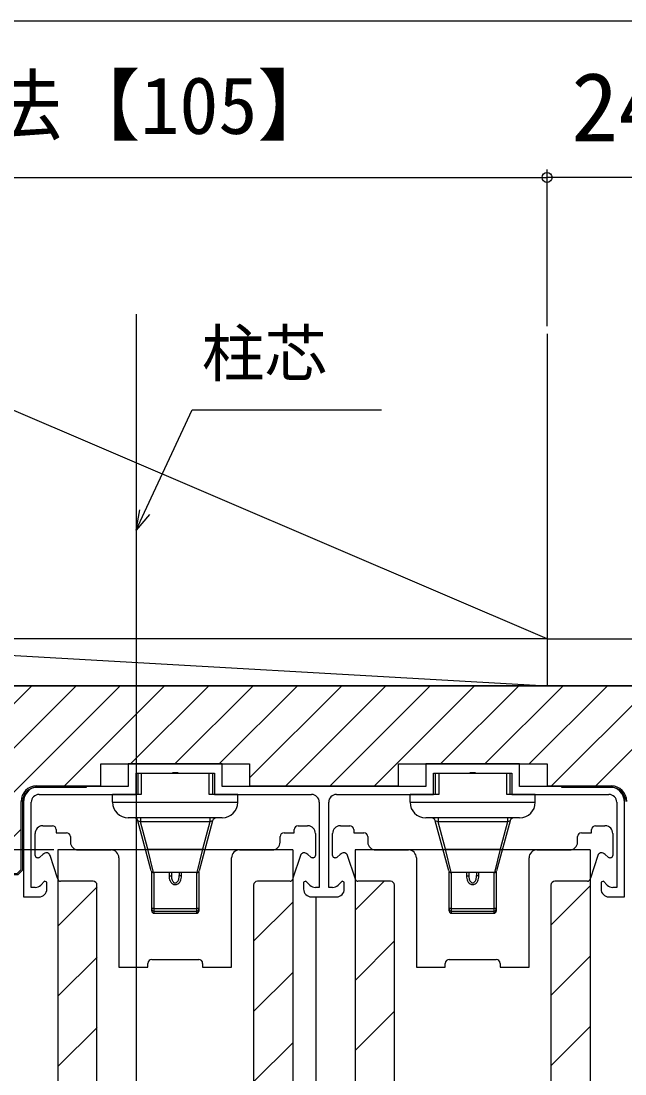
# Model space of a CAD drawing. Units: millimetres, scale not verified. Extents: x -525 to 525, y -783 to 779.
# Drawn here: x -290.7 to -213.5, y 439.6 to 574.2 of the extents above; entities that cross this region are included whole.
import ezdxf
from ezdxf.enums import TextEntityAlignment as Align

# ---------------------------------------------------------------- set-up
doc = ezdxf.new("R2010")
doc.units = ezdxf.units.MM
doc.header["$LTSCALE"] = 4
for name, color, linetype in [('0-3_YKK_11', 7, 'Continuous'), ('0-5_YKK_12', 2, 'Continuous'), ('0-6_YKK_13', 4, 'Continuous'), ('0-8_YKK_D', 6, 'Continuous'), ('0-A_YSS_K', 3, 'Continuous'), ('0-B_YSS_KE', 3, 'Continuous')]:
    doc.layers.add(name, color=color, linetype=linetype)
doc.styles.add('ＭＳ ゴシック', font='')
doc.styles.get('ＭＳ ゴシック').set_extended_font_data('MS Gothic')

msp = doc.modelspace()

# ---------------------------------------------------------------- linework, layer by layer
at = {"layer": '0-3_YKK_11'}
msp.add_line((-253.597, 462.2), (-250.397, 462.2), dxfattribs=at)
for points in [[(-238.997, 476.3), (-264.997, 476.3), (-264.997, 479.2), (-276.997, 479.2), (-276.997, 476.3), (-288.397, 476.3)], [(-288.397, 475.3), (-275.997, 475.3), (-275.997, 478), (-271.455, 478), (-271.272, 478.12), (-270.722, 478.12), (-270.539, 478), (-265.997, 478), (-265.997, 475.3), (-253.597, 475.3)], [(-250.397, 475.3), (-237.997, 475.3), (-237.997, 478), (-233.455, 478), (-233.272, 478.12), (-232.722, 478.12), (-232.539, 478), (-227.997, 478), (-227.997, 475.3), (-215.597, 475.3)], [(-215.597, 476.3), (-226.997, 476.3), (-226.997, 479.2), (-238.997, 479.2), (-238.997, 476.3)], [(-290.397, 474.3), (-290.397, 462.2), (-288.397, 462.2)], [(-288.894, 463.4), (-289.397, 463.4), (-289.397, 474.3)], [(-252.597, 474.3), (-252.597, 463.4), (-253.1, 463.4)], [(-250.894, 463.4), (-251.397, 463.4), (-251.397, 474.3)], [(-215.597, 462.2), (-213.597, 462.2), (-213.597, 474.3)], [(-214.597, 474.3), (-214.597, 463.4), (-215.1, 463.4)], [(-287.397, 463.2), (-287.397, 464.071), (-287.689, 464.191), (-288.187, 463.693)], [(-253.807, 463.693), (-254.305, 464.191), (-254.597, 464.071), (-254.597, 463.2)], [(-249.397, 463.2), (-249.397, 464.071), (-249.689, 464.191), (-250.187, 463.693)], [(-215.807, 463.693), (-216.305, 464.191), (-216.597, 464.071), (-216.597, 463.2)]]:
    msp.add_lwpolyline(points, dxfattribs=at)
for centre, radius, start, end in [((-288.397, 474.3), 2, 90, 180), ((-288.397, 474.3), 1, 90, 180), ((-253.597, 474.3), 1, 360, 90), ((-250.397, 474.3), 1, 90, 180), ((-215.597, 474.3), 2, 0, 90), ((-215.597, 474.3), 1, 0, 90), ((-288.894, 464.4), 1, 270, 315), ((-288.397, 463.2), 1, 270, 360), ((-253.597, 463.2), 1, 180, 270), ((-253.1, 464.4), 1, 225, 270), ((-250.894, 464.4), 1, 270, 315), ((-250.397, 463.2), 1, 270, 360), ((-215.597, 463.2), 1, 180, 270), ((-215.1, 464.4), 1, 225, 270)]:
    msp.add_arc(centre, radius, start, end, dxfattribs=at)
at = {"layer": '0-5_YKK_12'}
for p, q in [((-275.997, 536.7), (-275.997, 139.2)), ((-285.997, 468.2), (-285.997, 312.266)), ((-255.997, 468.2), (-285.997, 468.2)), ((-255.997, 468.2), (-255.997, 312.266)), ((-247.997, 468.2), (-247.997, 312.266)), ((-217.997, 468.2), (-247.997, 468.2)), ((-217.997, 468.2), (-217.997, 312.266)), ((-285.982, 458.467), (-280.981, 463.468)), ((-247.982, 460.547), (-244.328, 464.2)), ((-222.981, 458.606), (-217.997, 463.59)), ((-252.997, 312.266), (-252.997, 462.2)), ((-260.981, 456.527), (-255.997, 461.511)), ((-247.983, 451.565), (-242.981, 456.567)), ((-285.983, 449.486), (-280.981, 454.488)), ((-222.981, 449.626), (-217.997, 454.61)), ((-260.981, 447.547), (-255.997, 452.531)), ((-247.984, 442.584), (-242.981, 447.586)), ((-285.984, 440.505), (-280.981, 445.507)), ((-222.981, 440.646), (-217.997, 445.63)), ((-260.981, 438.567), (-255.997, 443.551))]:
    msp.add_line(p, q, dxfattribs=at)
at = {"layer": '0-6_YKK_13'}
for p, q in [((-275.797, 478), (-275.797, 475.3)), ((-275.797, 478), (-266.197, 478)), ((-275.34, 478), (-275.34, 475.3)), ((-266.654, 475.3), (-266.654, 478)), ((-266.197, 475.3), (-266.197, 478)), ((-237.797, 478), (-237.797, 475.3)), ((-237.797, 478), (-228.197, 478)), ((-237.34, 478), (-237.34, 475.3)), ((-228.654, 475.3), (-228.654, 478)), ((-228.197, 475.3), (-228.197, 478)), ((-278.997, 474.3), (-278.997, 475.3)), ((-275.34, 475.3), (-278.997, 475.3)), ((-262.997, 475.3), (-266.654, 475.3)), ((-262.997, 474.3), (-262.997, 475.3)), ((-240.997, 474.3), (-240.997, 475.3)), ((-237.34, 475.3), (-240.997, 475.3)), ((-224.997, 475.3), (-228.654, 475.3)), ((-224.997, 474.3), (-224.997, 475.3)), ((-278.997, 474.3), (-262.997, 474.3)), ((-240.997, 474.3), (-224.997, 474.3)), ((-287.897, 471.3), (-286.697, 471.3)), ((-264.997, 472.3), (-276.997, 472.3)), ((-274.057, 465.523), (-275.773, 471.93)), ((-275.428, 471.8), (-275.773, 471.93)), ((-275.428, 472.3), (-275.428, 471.8)), ((-274.49, 468.3), (-275.428, 471.8)), ((-266.566, 471.8), (-275.428, 471.8)), ((-266.221, 471.93), (-267.937, 465.523)), ((-266.566, 471.8), (-267.504, 468.3)), ((-266.566, 472.3), (-266.566, 471.8)), ((-266.221, 471.93), (-266.566, 471.8)), ((-255.297, 471.3), (-254.097, 471.3)), ((-249.897, 471.3), (-248.697, 471.3)), ((-226.997, 472.3), (-238.997, 472.3)), ((-236.057, 465.523), (-237.773, 471.93)), ((-237.428, 471.8), (-237.773, 471.93)), ((-237.428, 472.3), (-237.428, 471.8)), ((-236.49, 468.3), (-237.428, 471.8)), ((-228.566, 471.8), (-237.428, 471.8)), ((-228.221, 471.93), (-229.937, 465.523)), ((-228.566, 471.8), (-229.504, 468.3)), ((-228.566, 472.3), (-228.566, 471.8)), ((-228.221, 471.93), (-228.566, 471.8)), ((-217.297, 471.3), (-216.097, 471.3)), ((-288.897, 467.5), (-288.897, 470.3)), ((-286.197, 470.8), (-286.197, 470.4)), ((-286.197, 470.4), (-284.897, 470.4)), ((-257.097, 470.4), (-255.797, 470.4)), ((-255.797, 470.4), (-255.797, 470.8)), ((-253.097, 470.3), (-253.097, 467.5)), ((-250.897, 467.5), (-250.897, 470.3)), ((-248.197, 470.8), (-248.197, 470.4)), ((-248.197, 470.4), (-246.897, 470.4)), ((-219.097, 470.4), (-217.797, 470.4)), ((-217.797, 470.4), (-217.797, 470.8)), ((-215.097, 470.3), (-215.097, 467.5)), ((-284.397, 469.9), (-284.397, 469.2)), ((-257.597, 469.2), (-257.597, 469.9)), ((-246.397, 469.9), (-246.397, 469.2)), ((-219.597, 469.2), (-219.597, 469.9)), ((-287.934, 467.598), (-288.313, 467.273)), ((-287.795, 467.716), (-287.934, 467.598)), ((-287.757, 467.746), (-287.795, 467.716)), ((-286.032, 464.606), (-286.995, 467.495)), ((-283.397, 468.2), (-279.197, 468.2)), ((-274.78, 468.223), (-274.49, 468.3)), ((-273.767, 465.3), (-274.49, 468.3)), ((-274.49, 468.3), (-267.504, 468.3)), ((-267.504, 468.3), (-268.227, 465.3)), ((-267.214, 468.223), (-267.504, 468.3)), ((-262.797, 468.2), (-258.597, 468.2)), ((-254.999, 467.495), (-255.962, 464.606)), ((-254.199, 467.716), (-254.237, 467.746)), ((-254.06, 467.598), (-254.199, 467.716)), ((-253.681, 467.273), (-254.06, 467.598)), ((-249.934, 467.598), (-250.313, 467.273)), ((-249.795, 467.716), (-249.934, 467.598)), ((-249.757, 467.746), (-249.795, 467.716)), ((-248.032, 464.606), (-248.995, 467.495)), ((-245.397, 468.2), (-241.197, 468.2)), ((-236.78, 468.223), (-236.49, 468.3)), ((-235.767, 465.3), (-236.49, 468.3)), ((-236.49, 468.3), (-229.504, 468.3)), ((-229.504, 468.3), (-230.227, 465.3)), ((-229.214, 468.223), (-229.504, 468.3)), ((-224.797, 468.2), (-220.597, 468.2)), ((-216.999, 467.495), (-217.962, 464.606)), ((-216.199, 467.716), (-216.237, 467.746)), ((-216.06, 467.598), (-216.199, 467.716)), ((-215.681, 467.273), (-216.06, 467.598)), ((-288.508, 467.2), (-288.597, 467.2)), ((-253.397, 467.2), (-253.486, 467.2)), ((-250.508, 467.2), (-250.597, 467.2)), ((-215.397, 467.2), (-215.486, 467.2)), ((-285.965, 464.406), (-286.032, 464.606)), ((-273.997, 460.412), (-273.997, 465.409)), ((-268.227, 465.3), (-273.767, 465.3)), ((-273.697, 460.111), (-273.697, 465.3)), ((-271.797, 465.3), (-271.797, 464.885)), ((-271.497, 465.3), (-271.497, 464.922)), ((-270.497, 465.3), (-270.497, 464.922)), ((-270.197, 464.885), (-270.197, 465.3)), ((-268.297, 465.3), (-268.297, 460.111)), ((-267.997, 465.409), (-267.997, 460.412)), ((-255.962, 464.606), (-256.029, 464.406)), ((-247.965, 464.406), (-248.032, 464.606)), ((-235.997, 460.412), (-235.997, 465.409)), ((-230.227, 465.3), (-235.767, 465.3)), ((-235.697, 460.111), (-235.697, 465.3)), ((-233.797, 465.3), (-233.797, 464.885)), ((-233.497, 465.3), (-233.497, 464.922)), ((-232.497, 465.3), (-232.497, 464.922)), ((-232.197, 464.885), (-232.197, 465.3)), ((-230.297, 465.3), (-230.297, 460.111)), ((-229.997, 465.409), (-229.997, 460.412)), ((-217.962, 464.606), (-218.029, 464.406)), ((-281.497, 464.2), (-285.681, 464.2)), ((-260.997, 463.7), (-260.997, 451.6)), ((-256.313, 464.2), (-260.497, 464.2)), ((-243.497, 464.2), (-247.681, 464.2)), ((-222.997, 463.7), (-222.997, 451.6)), ((-218.313, 464.2), (-222.497, 464.2)), ((-273.697, 460.709), (-268.297, 460.709)), ((-235.697, 460.709), (-230.297, 460.709)), ((-273.697, 460.375), (-268.297, 460.375)), ((-273.697, 460.119), (-268.297, 460.119)), ((-273.697, 460.111), (-268.297, 460.111)), ((-235.697, 460.375), (-230.297, 460.375)), ((-235.697, 460.119), (-230.297, 460.119)), ((-235.697, 460.111), (-230.297, 460.111)), ((-273.997, 454.2), (-267.997, 454.2)), ((-235.997, 454.2), (-229.997, 454.2)), ((-274.497, 453.2), (-274.497, 453.7)), ((-267.497, 453.7), (-267.497, 453.2)), ((-236.497, 453.2), (-236.497, 453.7)), ((-229.497, 453.7), (-229.497, 453.2)), ((-260.997, 451.6), (-260.997, 433.4)), ((-222.997, 451.6), (-222.997, 433.4))]:
    msp.add_line(p, q, dxfattribs=at)
for points in [[(-278.197, 467.2), (-278.197, 453.2), (-274.497, 453.2)], [(-267.497, 453.2), (-263.797, 453.2), (-263.797, 467.2)], [(-240.197, 467.2), (-240.197, 453.2), (-236.497, 453.2)], [(-229.497, 453.2), (-225.797, 453.2), (-225.797, 467.2)], [(-271.797, 464.885), (-271.766, 464.885), (-271.736, 464.886), (-271.705, 464.887), (-271.674, 464.888), (-271.644, 464.89), (-271.613, 464.893), (-271.583, 464.896), (-271.553, 464.9), (-271.523, 464.907), (-271.497, 464.922)], [(-271.797, 464.885), (-271.788, 464.716), (-271.76, 464.549), (-271.714, 464.387), (-271.648, 464.232), (-271.56, 464.087), (-271.45, 463.959), (-271.317, 463.856), (-271.163, 463.787), (-270.997, 463.762), (-270.83, 463.787), (-270.677, 463.856), (-270.544, 463.959), (-270.434, 464.087), (-270.346, 464.232), (-270.28, 464.387), (-270.234, 464.549), (-270.206, 464.716), (-270.197, 464.885)], [(-271.497, 464.922), (-271.493, 464.806), (-271.482, 464.691), (-271.462, 464.577), (-271.434, 464.465), (-271.396, 464.356), (-271.347, 464.252), (-271.285, 464.154), (-271.206, 464.07), (-271.109, 464.007), (-270.997, 463.983), (-270.885, 464.007), (-270.788, 464.07), (-270.709, 464.154), (-270.647, 464.252), (-270.598, 464.356), (-270.56, 464.465), (-270.532, 464.577), (-270.512, 464.691), (-270.501, 464.806), (-270.497, 464.922)], [(-270.197, 464.885), (-270.228, 464.885), (-270.258, 464.886), (-270.289, 464.887), (-270.319, 464.888), (-270.35, 464.89), (-270.381, 464.893), (-270.411, 464.896), (-270.441, 464.9), (-270.471, 464.907), (-270.497, 464.922)], [(-233.797, 464.885), (-233.766, 464.885), (-233.736, 464.886), (-233.705, 464.887), (-233.674, 464.888), (-233.644, 464.89), (-233.613, 464.893), (-233.583, 464.896), (-233.553, 464.9), (-233.523, 464.907), (-233.497, 464.922)], [(-233.797, 464.885), (-233.788, 464.716), (-233.76, 464.549), (-233.714, 464.387), (-233.648, 464.232), (-233.56, 464.087), (-233.45, 463.959), (-233.317, 463.856), (-233.163, 463.787), (-232.997, 463.762), (-232.83, 463.787), (-232.677, 463.856), (-232.544, 463.959), (-232.434, 464.087), (-232.346, 464.232), (-232.28, 464.387), (-232.234, 464.549), (-232.206, 464.716), (-232.197, 464.885)], [(-233.497, 464.922), (-233.493, 464.806), (-233.482, 464.691), (-233.462, 464.577), (-233.434, 464.465), (-233.396, 464.356), (-233.347, 464.252), (-233.285, 464.154), (-233.206, 464.07), (-233.109, 464.007), (-232.997, 463.983), (-232.885, 464.007), (-232.788, 464.07), (-232.709, 464.154), (-232.647, 464.252), (-232.598, 464.356), (-232.56, 464.465), (-232.532, 464.577), (-232.512, 464.691), (-232.501, 464.806), (-232.497, 464.922)], [(-232.197, 464.885), (-232.228, 464.885), (-232.258, 464.886), (-232.289, 464.887), (-232.319, 464.888), (-232.35, 464.89), (-232.381, 464.893), (-232.411, 464.896), (-232.441, 464.9), (-232.471, 464.907), (-232.497, 464.922)], [(-280.997, 433.408), (-280.997, 451.6), (-280.997, 463.7)], [(-242.997, 433.408), (-242.997, 451.6), (-242.997, 463.7)], [(-273.697, 460.709), (-273.728, 460.709), (-273.758, 460.708), (-273.789, 460.707), (-273.819, 460.706), (-273.85, 460.704), (-273.881, 460.702), (-273.911, 460.698), (-273.941, 460.694), (-273.971, 460.687), (-273.997, 460.673), (-273.991, 460.614), (-273.974, 460.558), (-273.946, 460.507), (-273.909, 460.462), (-273.863, 460.425), (-273.811, 460.397), (-273.755, 460.381), (-273.697, 460.375)], [(-267.997, 460.673), (-268.023, 460.687), (-268.053, 460.694), (-268.083, 460.698), (-268.113, 460.702), (-268.144, 460.704), (-268.174, 460.706), (-268.205, 460.707), (-268.236, 460.708), (-268.266, 460.709), (-268.297, 460.709)], [(-268.297, 460.375), (-268.239, 460.381), (-268.183, 460.397), (-268.131, 460.425), (-268.085, 460.462), (-268.048, 460.507), (-268.02, 460.558), (-268.003, 460.614), (-267.997, 460.673)], [(-235.697, 460.709), (-235.728, 460.709), (-235.758, 460.708), (-235.789, 460.707), (-235.819, 460.706), (-235.85, 460.704), (-235.881, 460.702), (-235.911, 460.698), (-235.941, 460.694), (-235.971, 460.687), (-235.997, 460.673), (-235.991, 460.614), (-235.974, 460.558), (-235.946, 460.507), (-235.909, 460.462), (-235.863, 460.425), (-235.811, 460.397), (-235.755, 460.381), (-235.697, 460.375)], [(-229.997, 460.673), (-230.023, 460.687), (-230.053, 460.694), (-230.083, 460.698), (-230.113, 460.702), (-230.144, 460.704), (-230.174, 460.706), (-230.205, 460.707), (-230.236, 460.708), (-230.266, 460.709), (-230.297, 460.709)], [(-230.297, 460.375), (-230.239, 460.381), (-230.183, 460.397), (-230.131, 460.425), (-230.085, 460.462), (-230.048, 460.507), (-230.02, 460.558), (-230.003, 460.614), (-229.997, 460.673)], [(-273.997, 460.411), (-273.99, 460.354), (-273.972, 460.299), (-273.944, 460.248), (-273.907, 460.204), (-273.862, 460.168), (-273.81, 460.141), (-273.755, 460.124), (-273.697, 460.119)], [(-267.997, 460.411), (-268.004, 460.354), (-268.021, 460.299), (-268.05, 460.248), (-268.087, 460.204), (-268.132, 460.168), (-268.184, 460.141), (-268.239, 460.124), (-268.297, 460.119)], [(-235.997, 460.411), (-235.99, 460.354), (-235.972, 460.299), (-235.944, 460.248), (-235.907, 460.204), (-235.862, 460.168), (-235.81, 460.141), (-235.755, 460.124), (-235.697, 460.119)], [(-229.997, 460.411), (-230.004, 460.354), (-230.021, 460.299), (-230.05, 460.248), (-230.087, 460.204), (-230.132, 460.168), (-230.184, 460.141), (-230.239, 460.124), (-230.297, 460.119)]]:
    msp.add_lwpolyline(points, dxfattribs=at)
for centre, radius, start, end in [((-276.997, 474.3), 2, 180, 270), ((-264.997, 474.3), 2, 270, 0), ((-238.997, 474.3), 2, 180, 270), ((-226.997, 474.3), 2, 270, 0), ((-287.897, 470.3), 1, 93.6951, 180), ((-287.897, 470.3), 1, 90, 93.6951), ((-286.697, 470.8), 0.5, 0, 90), ((-276.256, 471.8), 0.5, 15, 89.80906), ((-265.738, 471.8), 0.5, 90.67994, 165), ((-255.297, 470.8), 0.5, 90, 180), ((-254.097, 470.3), 1, 86.3049, 90), ((-254.097, 470.3), 1, 0, 86.3049), ((-249.897, 470.3), 1, 93.6951, 180), ((-249.897, 470.3), 1, 90, 93.6951), ((-248.697, 470.8), 0.5, 0, 90), ((-238.256, 471.8), 0.5, 15, 89.80906), ((-227.738, 471.8), 0.5, 90.67994, 165), ((-217.297, 470.8), 0.5, 90, 180), ((-216.097, 470.3), 1, 86.3049, 90), ((-216.097, 470.3), 1, 0, 86.3049), ((-284.897, 469.9), 0.5, 0, 90), ((-257.097, 469.9), 0.5, 90, 180), ((-246.897, 469.9), 0.5, 0, 90), ((-219.097, 469.9), 0.5, 90, 180), ((-283.397, 469.2), 1, 180, 270), ((-258.597, 469.2), 1, 270, 0), ((-245.397, 469.2), 1, 180, 270), ((-220.597, 469.2), 1, 270, 0), ((-288.597, 467.5), 0.3, 180, 270), ((-288.508, 467.5), 0.3, 270, 310.60129), ((-287.469, 467.337), 0.5, 18.43495, 125.07316), ((-279.197, 467.2), 1, 0, 90), ((-262.797, 467.2), 1, 90, 180), ((-254.524, 467.337), 0.5, 54.92684, 161.56505), ((-253.486, 467.5), 0.3, 229.39871, 270), ((-253.397, 467.5), 0.3, 270, 0), ((-250.597, 467.5), 0.3, 180, 270), ((-250.508, 467.5), 0.3, 270, 310.60129), ((-249.469, 467.337), 0.5, 18.43495, 125.07316), ((-241.197, 467.2), 1, 0, 90), ((-224.797, 467.2), 1, 90, 180), ((-216.524, 467.337), 0.5, 54.92684, 161.56505), ((-215.486, 467.5), 0.3, 229.39871, 270), ((-215.397, 467.5), 0.3, 270, 0), ((-273.767, 465.6), 0.3, 195, 270), ((-268.227, 465.6), 0.3, 270, 345), ((-235.767, 465.6), 0.3, 195, 270), ((-230.227, 465.6), 0.3, 270, 345), ((-285.681, 464.5), 0.3, 198.43495, 270), ((-281.497, 463.7), 0.5, 0, 90), ((-260.497, 463.7), 0.5, 90, 180), ((-256.313, 464.5), 0.3, 270, 341.56505), ((-247.681, 464.5), 0.3, 198.43495, 270), ((-243.497, 463.7), 0.5, 0, 90), ((-222.497, 463.7), 0.5, 90, 180), ((-218.313, 464.5), 0.3, 270, 341.56505), ((-273.703, 460.417), 0.294, 180.00014, 180.79402), ((-273.702, 460.417), 0.295, 180.7939, 181.00886), ((-273.697, 460.411), 0.3, 180, 270), ((-268.297, 460.411), 0.3, 270, 0), ((-268.291, 460.417), 0.294, 359.20598, 359.99986), ((-268.292, 460.417), 0.295, 358.99114, 359.2061), ((-235.703, 460.417), 0.294, 180.00014, 180.79402), ((-235.702, 460.417), 0.295, 180.7939, 181.00886), ((-235.697, 460.411), 0.3, 180, 270), ((-230.297, 460.411), 0.3, 270, 0), ((-230.291, 460.417), 0.294, 359.20598, 359.99986), ((-230.292, 460.417), 0.295, 358.99114, 359.2061), ((-273.997, 453.7), 0.5, 90, 180), ((-267.997, 453.7), 0.5, 0, 90), ((-235.997, 453.7), 0.5, 90, 180), ((-229.997, 453.7), 0.5, 0, 90)]:
    msp.add_arc(centre, radius, start, end, dxfattribs=at)
at = {"layer": '0-8_YKK_D'}
for p, q in [((-186.997, 574.2), (-364.997, 574.2)), ((-223.497, 535.2), (-223.497, 555.2)), ((-223.497, 535.2), (-223.497, 555.2)), ((-328.497, 554.2), (-223.497, 554.2)), ((-199.497, 554.2), (-223.497, 554.2)), ((-286.496, 468.2), (-443.496, 468.2)), ((-286.496, 468.2), (-443.496, 468.2)), ((-286.496, 468.2), (-418.496, 468.2))]:
    msp.add_line(p, q, dxfattribs=at)
for points in [[(-275.997, 509.077), (-274.919, 511.388), (-268.82, 524.468), (-244.656, 524.468)], [(-274.3, 511.1), (-275.997, 509.077), (-275.539, 511.677)]]:
    msp.add_lwpolyline(points, dxfattribs=at)
msp.add_circle((-223.497, 554.2), 0.637, dxfattribs=at)
msp.add_circle((-223.497, 554.2), 0.637, dxfattribs=at)
at = {"layer": '0-A_YSS_K'}
for p, q in [((-223.497, 495.2), (-314.497, 534.2)), ((-223.497, 534.2), (-223.497, 489.2)), ((-223.497, 495.2), (-328.497, 495.2)), ((-328.497, 495.2), (-223.497, 489.2)), ((-223.497, 495.2), (-199.497, 495.2)), ((-364.997, 489.2), (-186.997, 489.2)), ((-313.331, 465.2), (-289.331, 489.2)), ((-307.675, 465.2), (-283.675, 489.2)), ((-302.018, 465.2), (-278.018, 489.2)), ((-285.161, 476.4), (-272.361, 489.2)), ((-276.704, 479.2), (-266.704, 489.2)), ((-271.047, 479.2), (-261.047, 489.2)), ((-265.39, 479.2), (-255.39, 489.2)), ((-261.497, 477.437), (-249.733, 489.2)), ((-256.877, 476.4), (-244.077, 489.2)), ((-251.22, 476.4), (-238.42, 489.2)), ((-245.563, 476.4), (-232.763, 489.2)), ((-237.106, 479.2), (-227.106, 489.2)), ((-231.449, 479.2), (-221.449, 489.2)), ((-225.792, 479.2), (-215.792, 489.2)), ((-222.935, 476.4), (-210.135, 489.2)), ((-217.279, 476.4), (-204.479, 489.2)), ((-296.361, 465.2), (-290.697, 470.864))]:
    msp.add_line(p, q, dxfattribs=at)
at = {"layer": '0-B_YSS_KE'}
for points in [[(-196.997, 489.2), (-354.997, 489.2), (-354.997, 484.9), (-353.997, 483.9), (-345.497, 483.9), (-345.497, 476.2), (-347.997, 476.2), (-354.997, 476.2), (-354.997, 467.2)], [(-288.697, 476.4), (-280.497, 476.4), (-280.497, 479.2), (-261.497, 479.2), (-261.497, 476.4), (-242.497, 476.4), (-242.497, 479.2), (-223.497, 479.2), (-223.497, 476.4), (-215.297, 476.4)], [(-282.397, 476.4), (-282.397, 476.2), (-288.697, 476.2)], [(-215.297, 476.2), (-221.597, 476.2), (-221.597, 476.4)], [(-290.497, 474.4), (-290.497, 465.618), (-291.114, 465), (-352.997, 465)], [(-352.997, 465.2), (-291.197, 465.2), (-290.697, 465.7), (-290.697, 474.4)]]:
    msp.add_lwpolyline(points, dxfattribs=at)
for centre, radius, start, end in [((-288.697, 474.4), 2, 90.00001, 179.99999), ((-288.697, 474.4), 1.8, 90.00001, 179.99999), ((-215.297, 474.4), 2, 0.00001, 89.99999), ((-215.297, 474.4), 1.8, 0.00001, 89.99999)]:
    msp.add_arc(centre, radius, start, end, dxfattribs=at)

# ---------------------------------------------------------------- texts
at = {"layer": '0-8_YKK_D', "style": 'ＭＳ ゴシック'}
for s, height, p in [('柱寸法【105】', 7.331, (-315.457, 557.564)), ('24', 8.798, (-220.395, 556.2)), ('柱芯', 5.865, (-267.598, 527.013))]:
    msp.add_text(s, height=height, dxfattribs=at).set_placement(p, align=Align.BOTTOM_LEFT)

doc.saveas('drawing.dxf')
